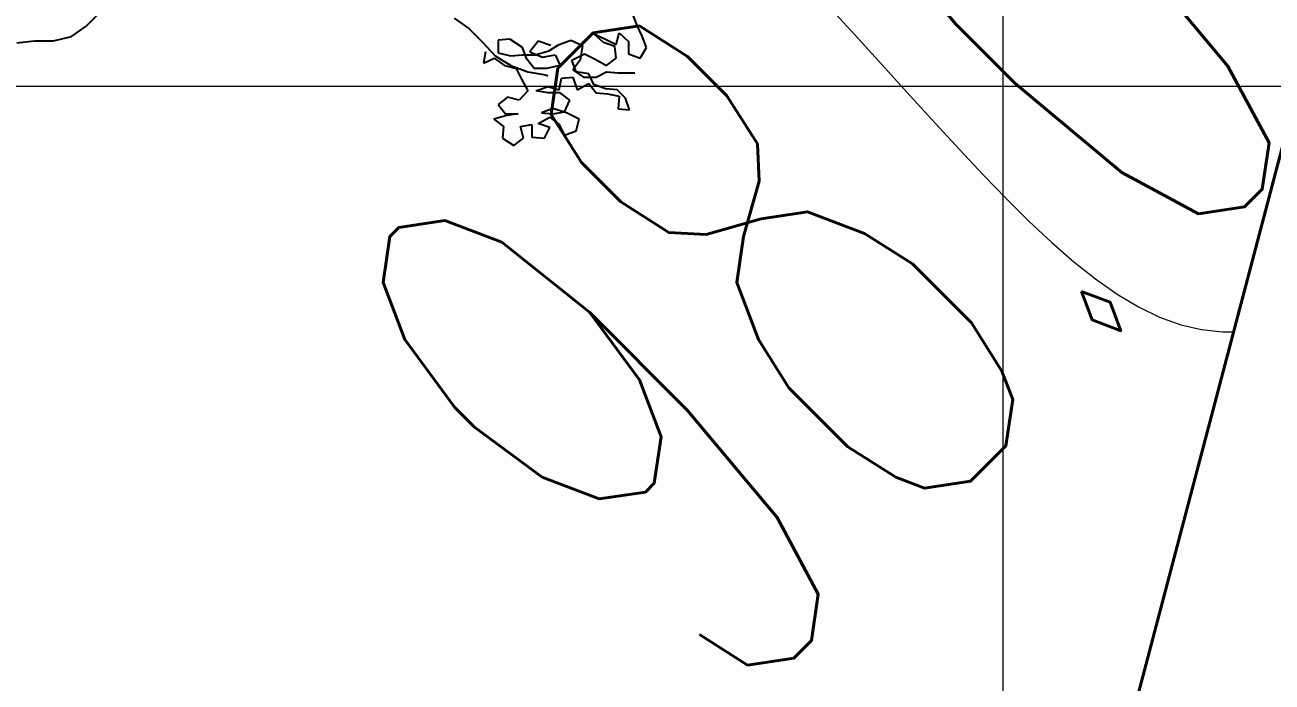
# Model space of a CAD drawing. Header units: millimetres. Extents: x 684983 to 685377, y 990360 to 990509.
# Drawn here: x 685072.673 to 685074.383, y 990439.222 to 990440.122 of the extents above; entities that cross this region are included whole.
import ezdxf

# ---------------------------------------------------------------- set-up
doc = ezdxf.new("R2010")
doc.units = ezdxf.units.MM
doc.header["$PDMODE"] = 35
doc.header["$PDSIZE"] = 0.2
for name, color, linetype, lineweight in [('BD', 1, 'Continuous', 40), ('CON_1', 7, 'Continuous', 9), ('grid', 8, 'Continuous', 9), ('GRID LEVELS', 7, 'Continuous', 13)]:
    doc.layers.add(name, color=color, linetype=linetype, lineweight=lineweight)
doc.layers.add('dim', color=7, linetype='Continuous')
doc.layers.add('TEAK', color=7, linetype='Continuous')
doc.styles.add('DIM', font='ARIALN.TTF', dxfattribs={"width": 0.8, "height": 1})
doc.styles.get("Standard").update_dxf_attribs({"font": 'RomanS'})
doc.dimstyles.get("Standard").update_dxf_attribs({"dimtxt": 1, "dimasz": 0.18, "dimexe": 0.18, "dimexo": 0.0625, "dimgap": 0.09, "dimtad": 0, "dimrnd": 0.05, "dimzin": 0, "dimdsep": 46, "dimtxsty": 'DIM', "dimcen": 0.09, "dimse1": 1, "dimse2": 1, "dimsd1": 1, "dimsd2": 1, "dimadec": 0, "dimazin": 0, "dimtfac": 1, "dimtix": 1, "dimtofl": 0, "dimtmove": 2, "dimatfit": 3, "dimfxl": 0, "dimtolj": 1, "dimtzin": 0, "dimarcsym": 0})

# ---------------------------------------------------------------- blocks, each defined once
blk = doc.blocks.new('*D26')
at = {"layer": 'Defpoints', "color": 0, "transparency": 16777216}
for p in [(685075.2422, 990443.1642), (685072.801, 990433.898), (685073.9223, 990433.6026)]:
    blk.add_point(p, dxfattribs=at)
at = {"layer": 'dim', "color": 0, "transparency": 16777216, "insert": (685075.1429, 990438.2357), "char_height": 1, "attachment_point": 5, "rotation": 75.2407, "style": 'DIM'}
blk.add_mtext('\\A1;9.60', dxfattribs=at)
blk = doc.blocks.new('A$C25655A80')
for p, q in [((0.2519, 1.113), (0.2644, 1.1254)), ((0.5884, 1.1203), (0.6018, 1.1107)), ((0.2385, 1.1034), (0.2519, 1.113)), ((0.6018, 1.1107), (0.6143, 1.0982)), ((0.1885, 1.0976), (0.2048, 1.0995)), ((0.2048, 1.0995), (0.2221, 1.0995)), ((0.2221, 1.0995), (0.2385, 1.1034)), ((0.6143, 1.0982), (0.6258, 1.0857)), ((0.6258, 1.0857), (0.6403, 1.077)), ((0.6403, 1.077), (0.6556, 1.0713)), ((0.6556, 1.0713), (0.672, 1.0684)), ((0.672, 1.0684), (0.6739, 1.0674))]:
    blk.add_line(p, q)
at = {"color": 62}
for p, q in [((0.7556, 1.1135), (0.7518, 1.124)), ((0.7162, 1.1058), (0.7268, 1.101)), ((0.7249, 1.0981), (0.7162, 1.1058)), ((0.7364, 1.0962), (0.7393, 1.1067)), ((0.7393, 1.1067), (0.7479, 1.099)), ((0.7604, 1.1038), (0.7556, 1.1135)), ((0.6393, 1.1011), (0.6287, 1.1001)), ((0.6287, 1.1001), (0.6287, 1.0886)), ((0.6508, 1.0934), (0.6393, 1.1011)), ((0.6653, 1.0991), (0.6576, 1.0895)), ((0.6768, 1.0953), (0.6653, 1.0991)), ((0.6749, 1.0905), (0.6845, 1.0962)), ((0.6845, 1.0962), (0.6951, 1.1001)), ((0.6951, 1.1001), (0.7056, 1.0952)), ((0.7056, 1.0952), (0.7037, 1.0818)), ((0.7354, 1.0942), (0.7249, 1.0981)), ((0.7268, 1.101), (0.7364, 1.0962)), ((0.7479, 1.099), (0.7479, 1.0875)), ((0.7643, 1.0933), (0.7604, 1.1038)), ((0.6172, 1.0896), (0.6153, 1.079)), ((0.6153, 1.079), (0.6249, 1.0838)), ((0.6249, 1.0838), (0.6345, 1.077)), ((0.6287, 1.0886), (0.6403, 1.0857)), ((0.6403, 1.0857), (0.6508, 1.0866)), ((0.6547, 1.0828), (0.6508, 1.0934)), ((0.6508, 1.0866), (0.6624, 1.0866)), ((0.6576, 1.0895), (0.6691, 1.0847)), ((0.6624, 1.0866), (0.6749, 1.0905)), ((0.6691, 1.0847), (0.6806, 1.0866)), ((0.6806, 1.0866), (0.6854, 1.077)), ((0.696, 1.0818), (0.7076, 1.0875)), ((0.7076, 1.0875), (0.7172, 1.0827)), ((0.7277, 1.077), (0.7364, 1.0837)), ((0.7364, 1.0837), (0.7354, 1.0942)), ((0.7479, 1.0875), (0.7585, 1.0837)), ((0.7585, 1.0837), (0.7643, 1.0933)), ((0.6345, 1.077), (0.6451, 1.0741)), ((0.6451, 1.0741), (0.6499, 1.0645)), ((0.6614, 1.0741), (0.6547, 1.0828)), ((0.6729, 1.0741), (0.6614, 1.0741)), ((0.6854, 1.077), (0.6729, 1.0741)), ((0.6998, 1.0712), (0.696, 1.0818)), ((0.7037, 1.0818), (0.697, 1.0731)), ((0.697, 1.0731), (0.7066, 1.0664)), ((0.7172, 1.0827), (0.7277, 1.077)), ((0.6499, 1.0645), (0.6556, 1.0539)), ((0.6845, 1.0549), (0.6864, 1.0655)), ((0.6864, 1.0655), (0.697, 1.0664)), ((0.697, 1.0664), (0.7008, 1.0549)), ((0.7114, 1.0693), (0.6998, 1.0712)), ((0.7008, 1.0549), (0.7114, 1.0606)), ((0.7066, 1.0664), (0.7181, 1.0664)), ((0.7162, 1.0597), (0.7114, 1.0693)), ((0.7114, 1.0606), (0.7181, 1.052)), ((0.7181, 1.0664), (0.7277, 1.0712)), ((0.7277, 1.0712), (0.7383, 1.0702)), ((0.7383, 1.0702), (0.7537, 1.0702)), ((0.6556, 1.0539), (0.6479, 1.0453)), ((0.6633, 1.0539), (0.6739, 1.0578)), ((0.6739, 1.052), (0.6633, 1.0539)), ((0.6739, 1.0578), (0.6845, 1.0549)), ((0.6854, 1.052), (0.6739, 1.052)), ((0.6941, 1.0453), (0.6854, 1.052)), ((0.7267, 1.0558), (0.7162, 1.0597)), ((0.7181, 1.052), (0.7287, 1.051)), ((0.7373, 1.0548), (0.7267, 1.0558)), ((0.7287, 1.051), (0.7392, 1.0491)), ((0.745, 1.0471), (0.7373, 1.0548)), ((0.7392, 1.0491), (0.7383, 1.0375)), ((0.6373, 1.0482), (0.6287, 1.0415)), ((0.6287, 1.0415), (0.6354, 1.0328)), ((0.6479, 1.0453), (0.6373, 1.0482)), ((0.6787, 1.0376), (0.6681, 1.0337)), ((0.6912, 1.0337), (0.6787, 1.0376)), ((0.6892, 1.0347), (0.6941, 1.0453)), ((0.7383, 1.0375), (0.7488, 1.0366)), ((0.7488, 1.0366), (0.745, 1.0471)), ((0.6354, 1.0309), (0.6248, 1.028)), ((0.6248, 1.028), (0.6335, 1.0213)), ((0.6469, 1.0328), (0.6354, 1.0309)), ((0.6354, 1.0328), (0.6469, 1.0328)), ((0.6652, 1.0241), (0.6758, 1.0299)), ((0.6681, 1.0337), (0.6787, 1.0328)), ((0.6758, 1.0299), (0.6844, 1.0232)), ((0.6787, 1.0328), (0.6892, 1.0347)), ((0.7027, 1.0279), (0.6912, 1.0337)), ((0.6998, 1.0174), (0.7027, 1.0279)), ((0.6335, 1.0213), (0.6325, 1.0107)), ((0.6489, 1.0213), (0.6594, 1.0232)), ((0.6517, 1.0107), (0.6489, 1.0213)), ((0.6594, 1.0232), (0.6594, 1.0116)), ((0.6758, 1.0203), (0.6652, 1.0241)), ((0.671, 1.0107), (0.6758, 1.0203)), ((0.6844, 1.0232), (0.6892, 1.0135)), ((0.6892, 1.0135), (0.6998, 1.0174)), ((0.6325, 1.0107), (0.6431, 1.004)), ((0.6431, 1.004), (0.6517, 1.0107)), ((0.6594, 1.0116), (0.671, 1.0107))]:
    blk.add_line(p, q, dxfattribs=at)
blk = doc.blocks.new('TR')
blk.add_blockref('A$C25655A80', (0.0192, 0.0148, 1.3453))

msp = doc.modelspace()

# ---------------------------------------------------------------- linework, layer by layer
at = {"layer": 'BD'}
msp.add_line((685075.2422, 990443.1642), (685072.801, 990433.898), dxfattribs=at)
at = {"layer": 'CON_1', "color": 49, "linetype": 'Continuous', "elevation": 98, "flags": 128}
msp.add_lwpolyline([(685073.7793, 990440.1429), (685073.8161, 990440.1029), (685073.8519, 990440.0636), (685073.8868, 990440.0251), (685073.9209, 990439.9876), (685073.9542, 990439.9514), (685073.9868, 990439.9167), (685074.0187, 990439.8838), (685074.05, 990439.8528), (685074.0807, 990439.8241), (685074.111, 990439.7978), (685074.1409, 990439.7743), (685074.1705, 990439.7536), (685074.1997, 990439.7361), (685074.2287, 990439.7221), (685074.2576, 990439.7116), (685074.2863, 990439.7049), (685074.3148, 990439.7019), (685074.3301, 990439.702)], dxfattribs=at)
at = {"layer": 'grid'}
for p, q in [((685074.0136, 990509.1548), (685074.0136, 990370.8996)), ((685085.1957, 990440.0381), (684982.7636, 990440.0381))]:
    msp.add_line(p, q, dxfattribs=at)

# ---------------------------------------------------------------- block references
at = {"layer": 'TEAK', "xscale": 1.5, "yscale": 1.5, "zscale": 1.5}
msp.add_blockref('TR', (685072.35, 990438.429, 97.796), dxfattribs=at)

# ---------------------------------------------------------------- texts
at = {"layer": 'GRID LEVELS', "width": 0.5}
for s, p in [('98.006', (685073.63, 990439.1578, 98.0064)), ('97.901', (685071.63, 990439.1578, 97.9012))]:
    msp.add_text(s, height=0.8, rotation=45, dxfattribs=at).set_placement(p)

# ---------------------------------------------------------------- dimensions: what is measured, and where the dimension line sits
at = {"layer": 'dim'}
dim = msp.add_aligned_dim(p1=(685075.2422, 990443.1642), p2=(685072.801, 990433.898), distance=1.1596, dimstyle='Standard', dxfattribs=at)
dim.commit()
dim.dimension.update_dxf_attribs({"geometry": '*D26', "text_midpoint": (685075.1429, 990438.2357)})

doc.saveas('drawing.dxf')
